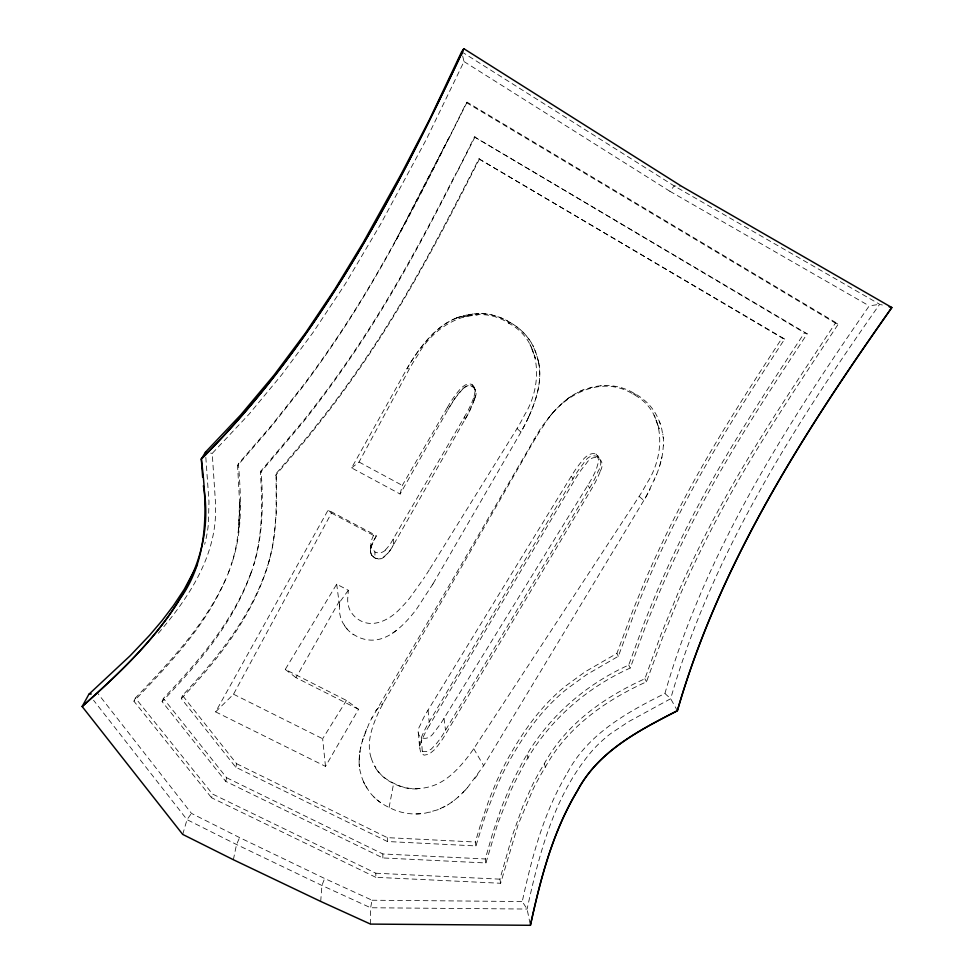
<?xml version="1.0" encoding="UTF-8"?>
<svg xmlns="http://www.w3.org/2000/svg" width="974" height="974" viewBox="0 0 974 974"><rect width="100%" height="100%" fill="white"/><g stroke="black" fill="none" stroke-linecap="round" stroke-linejoin="round"><path stroke-width="0.73" stroke-dasharray="4.87 3.65" d="M371.788 555.277L370.461 551.625L371.167 547.181A45.9 44.268 -6.1 0 1 373.456 541.313L376.475 535.724L328.128 510.059L215.619 711.872L325.486 766.368L358.554 709.316L346.44 700.44L285.248 669.442L336.687 584.205L348.339 590.293L347.694 598.998A27.662 25.921 4.4 0 0 349.8 609.821L350.871 611.623A23.388 21.903 4.7 0 0 358.7 619.695C372.92 628.961 390.136 619.513 400.351 608.458A138.113 130.674 14.9 0 0 409.628 598.194L424.786 576.973M448.71 138.077L395.14 241.722L448.953 137.967C415.423 203.846 382.039 270.066 341.058 331.72A1623.037 1273.675 54.2 0 1 302.731 386.008L271.807 425.102L238.435 463.734C240.347 488.875 242.015 514.345 237.814 539.352A183.83 171.546 26 0 1 232.043 562.68L231.155 565.115A185.011 172.568 25.9 0 0 236.95 541.654L238.886 525.96L239.981 500.502L238.52 532.705L239.543 501.537L237.571 465.584L271.149 426.722L302.257 387.384A1638.341 1283.489 54.2 0 0 340.839 332.755C389.076 259.705 427.756 180.981 466.461 102.635L467.057 102.185L838.31 324.062C792.459 393.374 745.56 462.321 707.757 536.491A998.399 795.539 -37.7 0 0 680.765 593.434L662.868 636.874L646.493 681.8C605.743 700.245 567.294 727.079 545.343 767.11A292.395 259.254 -23.8 0 0 533.241 788.891L518.168 824.552L500.624 883.26L375.818 877.318L375.83 873.215L212.539 794.041L135.398 698.017C169.817 661.833 205.307 624.821 225.931 578.641M474.813 398.159L469.48 411.223A115.894 114.749 36.2 0 1 465.182 419.149L393.533 544.783A53.132 51.452 5.2 0 1 388.407 552.733L381.942 558.479L378.582 559.003L374.917 558.017L374.941 551.71L371.131 547.765L370.875 542.445A44.293 41.992 1.5 0 1 373.566 535.396L376.475 535.724A51.086 49.248 -6.7 0 0 370.704 548.472L370.473 550.249M370.51 924.095L370.631 907.756L372.044 900.22L324.634 878.487L239.628 837.616L191.476 813.387L97.546 693.074M359.187 764.164A56.431 52.438 -6.7 0 0 359.272 765.454A54.617 50.745 -6.6 0 0 359.394 766.733A62.117 57.722 -7.1 0 1 359.272 765.454A64.613 60.047 -7.3 0 1 359.187 764.164L359.163 763.738A62.324 57.916 -7.1 0 1 359.114 761.169L360.063 750.869A87.258 81.037 -8.8 0 1 360.538 748.312L360.916 746.62A102.197 94.843 -9.8 0 1 362.218 741.567A117.611 109.051 -10.8 0 1 362.985 739.059L368.732 724.339A180.482 166.396 -14.2 0 1 370.631 720.346L540.034 429.412A189.394 178.826 -35.3 0 1 542.822 425.419L552.477 413.159A126.681 120.922 -35.9 0 1 555.764 409.53A107.408 102.854 -36.3 0 1 559.916 405.367L561.353 404.027A91.775 88.123 -36.9 0 1 563.556 402.079L566.588 399.584A78.37 75.412 -37.5 0 1 569.741 397.234L571.361 396.126A65.721 63.359 -38.3 0 1 574.684 394.032L582.829 390.038L591.936 387.25A64.966 62.653 -38.2 0 1 599.607 385.911L606.388 385.534A55.871 53.923 -39.3 0 1 611.222 385.765L613.133 385.984A54.909 52.998 -39.4 0 1 621.595 387.774L625.223 389.003A61.691 59.536 -38.5 0 1 634.622 393.581L635.766 394.202A62.141 59.938 -38.4 0 1 641.282 397.757L645.64 401.3A54.897 52.937 -39.3 0 1 653.067 409.652L654.114 411.198A56.784 54.775 -39.1 0 1 656.926 416.032L659.228 421.133A62.628 60.449 -38.5 0 1 660.202 423.751A69.3 66.938 -37.8 0 1 661.784 429.132L663.343 438.337A58.257 56.188 -38.8 0 1 663.489 443.974L662.758 452.399A82.34 79.722 -37.5 0 1 661.93 457.037L661.529 458.888A95.671 92.834 -36.8 0 1 660.847 461.639A96.657 93.821 -36.7 0 1 660.092 464.367L659.264 467.082A124.441 121.348 -35.4 0 1 657.085 473.315L647.564 493.879A232.847 231.264 -23.7 0 1 644.812 498.834L483.652 765.698L467.435 787.698A125.293 117.379 -3.2 0 1 465.048 790.328L462.577 792.873A100.797 94.186 -4.7 0 1 458.705 796.549L457.366 797.73A84.555 78.87 -5.6 0 1 454.614 800.007L451.011 802.686A67.206 62.543 -6.4 0 1 448.016 804.67L437.923 809.735L426.064 812.961A59.657 55.457 -6.7 0 1 422.46 813.509L420.646 813.704A54.994 51.074 -6.8 0 1 416.093 813.947A52.888 49.102 -6.8 0 1 411.527 813.838L409.713 813.68A52.304 48.554 -6.8 0 1 399.072 811.537L397.355 810.989A57.588 53.509 -6.9 0 1 391.524 808.639L389.113 807.458A60.12 55.908 -6.8 0 1 383.598 804.512L380.627 802.576A54.069 50.234 -6.6 0 1 377.79 800.458L373.87 796.939A51.671 47.982 -6.5 0 1 372.056 795.028L370.911 793.713A52.62 48.87 -6.5 0 1 369.304 791.667L364.763 784.314A60.084 55.847 -7 0 1 363.655 781.976A61.63 57.283 -7.1 0 0 364.763 784.314M370.449 550.834L370.619 552.696A7.329 7.074 -0.7 0 0 371.313 554.523L372.689 556.324M370.534 545.123L370.449 551.381M359.15 759.44L359.552 754.29M474.935 391.548L474.825 392.875A25.665 25.239 -2.8 0 1 473.486 398.049M663.428 445.849L663.464 444.911M320.702 901.425L321.919 885.463L324.634 878.487M359.783 752.573L360.063 750.869M389.113 807.458L393.606 783.486A43.331 40.372 -6.5 0 1 375.721 768.218M233.37 859.725L236.524 844.507L239.628 837.616M360.538 748.312L360.916 746.62M661.93 457.049L661.529 458.888M530.112 923.827L527.092 909.046L522.259 901.522C531.293 860.091 542.08 818.367 562.729 781.002A270.078 239.616 -24.1 0 1 567.428 772.784M235.781 767.244L236.621 763.713L182.503 695.46C217.628 657.876 251.146 616.566 267.278 566.953A219.783 205.197 26.3 0 0 273.268 542.859L276.701 509.755L276.19 473.534L307.833 436.279L327.739 411.089A1687.443 1321.328 54.3 0 0 365.287 359.065C408.617 295.572 444.083 227.259 478.904 158.859L784.679 339.049C744.27 400.813 704.202 463.027 671.573 529.357A1034.631 824.868 -37.8 0 0 645.981 584.875L634.415 613.048L618.332 656.293L586.397 674.775L566.211 689.495A185.023 167.905 -21.3 0 0 548.313 706.138C532.717 722.647 520.079 741.701 509.037 761.485A328.104 291.007 -23.9 0 0 497.154 785.324L485.551 814.897L475.933 845.919L387.396 841.524L235.781 767.244L181.334 698.626L182.503 695.46M225.749 781.367L226.638 777.739L163.376 698.407C198.988 660.969 233.93 620.56 251.584 571.19C234.344 621.984 198.44 663.343 162.086 701.609L225.749 781.367L382.867 857.948L485.916 862.964L497.726 823.602L510.413 791.485A320.263 283.641 -24 0 1 520.274 771.81C543.455 725.447 583.183 689.239 630.227 668.03L646.334 624.237L658.034 595.601A1028.252 818.343 -37.7 0 1 684.052 539.024C719.323 467.313 763.299 400.436 807.19 333.814L474.46 136.932C437.436 211.869 399.194 286.526 351.991 355.693A1698.851 1326.004 54.2 0 1 303.194 422.034L260.35 472.743C262.554 503.728 262.59 535.517 253.459 565.517M400.119 494.025L402.323 485.405L447.346 407.546L447.979 409.628L400.119 494.025L351.626 467.91L406.949 368.696A214.097 206.488 -34.6 0 1 415.788 354.646C426.381 339.5 439.335 324.659 456.976 317.816M375.818 877.318L211.565 797.767L212.539 794.041M268.982 561.316L269.64 558.93M500.624 883.26L499.918 879.157L512.555 834.998L522.721 806.569L532.328 785.263A290.727 258.013 -23.8 0 1 544.356 763.604C566.162 723.804 604.379 697.104 644.885 678.768L661.151 634.086L678.939 590.889A992.555 792.032 -37.7 0 1 705.736 534.276C743.296 460.544 789.865 391.998 835.412 323.1L838.31 324.062M474.886 397.891C479.573 389.661 469.517 380.737 462.979 388.76M485.916 862.964L485.271 858.971L492.856 832.636L501.61 807.044L509.633 787.856A318.437 282.29 -24 0 1 519.434 768.279C542.457 722.172 581.941 686.159 628.717 665.059L644.715 621.522L656.33 593.044A1022.225 814.727 -37.7 0 1 682.177 536.784C717.205 465.499 760.889 399.023 804.487 332.791L807.19 333.814M567.428 772.784C587.797 734.031 627.207 712.152 664.925 693.488C705.371 551.808 785.787 425.76 869.222 305.897L879.656 304.302L882.359 305.02M475.933 845.919L475.349 842.023L480.961 823.237L489.204 799.325L496.448 781.732A326.241 289.619 -24 0 1 508.258 758.028C519.239 738.353 531.792 719.396 547.303 702.972A183.964 167.065 -21.4 0 1 565.09 686.426L585.155 671.78L616.895 653.408L632.869 610.406L644.362 582.391A1028.605 821.228 -37.8 0 1 669.783 527.178C702.193 461.25 741.993 399.401 782.134 338.002L784.679 339.049M182.722 834.414L187.02 819.645L191.476 813.387M659.556 466.181L659.824 465.268M250.817 573.674C262.907 540.862 263.711 505.323 261.069 470.844L303.644 420.451A1682.841 1315.813 54.2 0 0 352.15 354.512C391.402 297.058 424.25 235.586 455.832 173.676M181.334 698.626C216.654 660.835 250.391 619.281 266.608 569.388A221.183 206.415 26.2 0 0 272.635 545.16C277.395 521.577 275.8 497.215 276.19 473.534M474.277 399.839C476.335 394.835 476.42 388.431 471.903 384.693L474.63 388.492M363.813 736.563L364.093 735.735M228.33 573.077L232.055 562.68M600.288 471.099C607.094 458.937 593.385 451.863 586.397 463.368A106.47 100.955 -34 0 0 574.234 480.766L429.485 725.253M364.994 733.264L366.614 729.185M260.35 472.743L261.069 470.844M656.403 475.081L656.744 474.204M162.086 701.609L163.376 698.407M229.243 570.594C209.86 621.911 171.047 662.162 133.925 701.219L211.565 797.767M654.211 480.316L654.589 479.452M529.272 415.63C536.698 398.768 542.579 379.763 538.354 361.269M462.674 55.993L464.001 61.557L426.308 139.465L380.554 224.276L345.295 283.921L313.287 332.171L281.936 374.515L249.027 414.218L212.235 453.397L215.607 504.301A213.623 197.722 27.6 0 1 215.595 510.985C215.51 558.005 187.446 599.497 157.873 633.77M133.925 701.219L135.398 698.017M528.468 417.396C535.81 401.191 541.739 383.281 539.133 365.274M528.797 416.689L528.395 417.566A223.983 220.1 47.4 0 1 520.956 432.103L433.028 583.803M237.571 465.584L238.435 463.734M467.057 102.185L449.197 137.87M475.105 136.713L456.356 173.701M479.585 158.786C444.534 227.612 408.837 296.364 365.226 360.27A1703.368 1331.495 54.3 0 1 327.434 412.611L307.394 437.959L275.557 475.434M371.411 718.751L372.214 717.168M649.329 490.543L650.182 488.851M215.619 711.872L233.529 694.219L331.464 513.042L328.128 510.059M351.626 467.91L359.041 462.041L409.494 368.696A210.554 201.155 -23.6 0 1 417.809 355.108C434.66 323.806 476.128 301.404 509.049 323.392C542.591 341.18 542.518 386.13 524.548 414.961A220.489 214.986 40.6 0 1 517.06 428.536L429.558 569.413M358.554 709.316L296.011 677.661L339.001 601.822L336.687 584.205M429.51 725.253A101.868 94.271 -13.4 0 0 420.926 742.724C418.102 754.899 419.745 739.156 421.425 737.428A98.24 91.008 -13.2 0 1 424.993 729.441L425.614 728.211A108.638 100.517 -13.8 0 1 429.181 721.965L573.406 478.124A113.069 107.128 -34.1 0 1 576.851 472.536L577.679 471.294A102.903 97.668 -34 0 1 583.389 463.6C591.242 448.917 607.058 457.159 598.097 471.355A104.474 102.428 -29.5 0 1 594.14 480.012L593.458 481.326A115.748 113.702 -28.6 0 1 589.611 488.047L445.13 730.95A111.194 104.717 -0.9 0 1 441.928 736.113L441.161 737.257A100.931 94.989 -1.7 0 1 435.828 744.343L431.068 749.298L426.454 751.648L422.387 751.356L419.709 747.691L420.719 752.829L424.067 755.167L429.181 754.18L434.574 749.627A104.498 98.313 -1.5 0 0 445.897 733.592L590.926 490.007A108.418 106.324 -29.1 0 0 600.313 471.112M433.101 583.669L416.641 608.969A160.552 154.635 12.6 0 1 408.91 618.478L405.574 622.082M371.094 757.735C366.297 742.87 371.983 727.006 378.058 713.394A194.496 174.59 -8.7 0 1 383.452 702.79L535.213 438.629A208.302 193.217 -26.7 0 1 543.723 425.48C561.085 395.651 601.092 373.517 633.514 394.385C666.679 411.539 665.108 455.881 646.821 483.287A213.842 210.238 -6 0 1 639.127 496.448L473.729 748.714A202.275 186.472 8.7 0 1 466.716 758.332C456.903 770.58 444.984 782.852 429.291 786.846A52.243 47.446 -0.4 0 1 419.818 788.514L417.164 788.721A43.453 39.386 -0.5 0 1 393.642 783.193A43.465 39.41 -0.3 0 1 375.721 768.157M432.797 584.205L432.419 584.863M385.254 550.079A49.735 47.312 10.2 0 0 393.192 538.999L464.403 416.994L465.182 419.161M597.366 455.369L598.767 460.909L596.392 469.054A104.035 101.113 -13.9 0 1 592.375 477.503L591.681 478.782A115.273 112.241 -12.3 0 1 587.785 485.332L443.645 718.934A109.283 100.639 5 0 1 440.504 723.828L439.359 725.447A98.885 91.008 4.3 0 1 434.501 731.62C427.513 744.221 412.404 737.452 420.415 724.826A96.645 87.441 -6.3 0 1 423.921 717.229L424.542 716.073A106.897 96.596 -6.8 0 1 428.036 710.131L571.726 475.507A112.862 105.545 -24.6 0 1 575.196 470.052L576.45 468.238A102.404 95.963 -24.4 0 1 581.795 461.335C585.216 456.002 594.737 449.16 598.949 457.403M325.486 766.368L322.65 738.742L346.44 700.44M429.254 569.887L425.078 576.511M477.796 774.5L475.738 777.362M348.339 590.293L339.683 602.176L339.524 611.806A36.294 34.674 -1.9 0 0 339.987 614.777L340.243 615.958A32.556 31.095 -1.6 0 0 341.521 619.988L342.373 621.923A32.58 31.119 -1.6 0 0 343.067 623.263L347.255 629.241A31.192 29.792 -1.5 0 0 348.96 630.994A30.864 29.463 -1.5 0 0 349.629 631.627A31.034 29.634 -1.5 0 0 352.783 634.098L357.628 636.838A39.691 37.949 -1.7 0 0 358.481 637.215L359.053 637.459A37.511 35.855 -1.7 0 0 360.794 638.128L363.472 638.981A32.532 31.071 -1.6 0 0 365.591 639.492L366.821 639.711A30.632 29.244 -1.6 0 0 368.379 639.93L370.242 640.088A29.537 28.197 -1.6 0 0 374.625 640.028L376.488 639.808A30.949 29.549 -1.6 0 0 378.338 639.48A32.02 30.584 -1.5 0 0 380.164 639.041A33.737 32.227 -1.5 0 0 381.966 638.506A42.819 40.957 -0.8 0 0 392.473 633.234L396.491 630.361A89.742 86.236 3.7 0 0 405.537 622.057M474.679 778.786L475.215 778.08M548.094 418.406L549.324 416.884M464.001 61.557L669.869 191.269L674.215 185.937L680.156 186.253M550.566 415.387L551.832 413.889M375.574 710.898L383.439 702.79M463.819 791.606L462.577 792.873M559.916 405.367L561.353 404.027M462.772 388.943L455.162 398.11L447.979 409.628A107.237 104.303 -31.7 0 1 459.947 391.852C462.918 388.285 467.654 384.182 472.597 386.24M458.036 797.146L458.705 796.549M563.556 402.079L565.054 400.813M453.908 800.555L454.614 800.007M396.491 630.361L392.498 633.283M451.753 802.174L452.472 801.639M571.361 396.126L569.741 397.234A76.142 73.294 -37.6 0 0 566.588 399.584M447.249 805.145L448.016 804.67M510.327 322.625C507.332 324.78 508.245 320.811 510.327 322.625A58.063 57.429 -44.3 0 1 533.484 346.841A66.037 65.392 -41.9 0 1 537.478 357.884L538.598 362.389M444.107 806.922L444.911 806.496M577.253 392.595L578.13 392.157M442.5 807.75L443.304 807.349M579.895 391.292L581.685 390.501M440.029 808.883L440.857 808.517M455.82 318.267C438.799 325.328 426.222 339.719 415.91 354.499A213.744 206.159 -34.6 0 0 406.962 368.696L409.494 368.696M533.764 439.225L535.213 438.629M456.027 318.194L456.745 317.901M582.598 390.136L583.28 389.868M438.349 809.577L437.716 809.82M456.94 317.828L462.906 315.941M457.22 317.731L458.864 317.159M459.034 317.098L474.143 313.872M632.881 394.044L634.634 393.569M463.149 315.868L467.337 314.882M634.013 394.665L635.766 394.202M590.037 387.725L591.936 387.25M429.644 812.219L430.532 812.012M466.887 316.112L463.149 316.879L478.453 314.675L474.557 314.931M468.311 314.699L471.221 314.212M472.159 314.091L473.145 313.969M419.818 788.502L417.164 788.672M600.581 385.814L601.542 385.728M474.131 313.872C486.002 312.654 498.164 315.479 508.416 321.542C503.144 317.95 489.447 313.165 480.072 313.604M476.103 313.713L478.088 313.628M372.044 900.22L522.259 901.522M226.638 777.739L382.831 853.954L485.271 858.971M375.83 873.215L499.918 879.157M236.621 763.713L387.323 837.64L475.349 842.023M212.235 453.397L210.64 453.105M372.835 556.471L375.635 558.333L379.117 559.027A7.427 7.171 -0.9 0 0 381.711 558.565L385.314 556.178A49.735 48.152 4.7 0 0 393.447 544.746M233.529 694.219L322.65 738.742M339.001 601.822L339.683 602.176L339.342 609.407M331.464 513.042L373.553 535.383M359.041 462.041L402.323 485.405M669.869 191.269L869.222 305.897M478.904 158.859L782.134 338.002M474.46 136.932L804.487 332.791M466.461 102.635L835.412 323.1M461.652 51.756L674.215 185.937L879.656 304.302C794.017 426.113 711.909 554.279 670.672 698.723L628.729 721.6L610.722 733.58A126.693 114.798 -21.4 0 0 593.994 748.726C554.669 793.153 539.511 852.457 527.092 909.046L370.631 907.756L321.919 885.463L236.524 844.507L187.02 819.645L93.553 700.257M353.818 634.768L352.783 634.098M374.917 558.017L371.91 555.436M422.29 751.295L421.34 738.146M285.248 669.442L296.011 677.661M639.139 496.448L643.875 500.466M664.925 693.488L670.672 698.723L677.368 710.728M517.072 428.548L520.968 432.103A223.582 219.722 47.4 0 0 528.48 417.408M375.124 798.144L373.87 796.939M347.255 629.241L345.344 626.866A33.7 32.191 -1.7 0 1 344.65 625.868L344.309 625.357M595.991 454.042L597.561 456.063M587.785 485.332L589.611 488.047M571.3 476.201L572.992 478.855M366.869 788.076L365.981 786.59M473.729 748.714L483.652 765.698M374.625 765.929L375.891 768.072L374.625 765.929A52.17 47.349 -0.8 0 1 371.118 757.735M365.153 785.081L365.567 785.835M644.885 678.768L646.493 681.8M628.717 665.059L630.227 668.03M616.895 653.408L618.332 656.293M531.634 348.035L530.063 344.65L535.59 358.688L533.058 351.517M655.526 418.491L654.09 415.228L659.203 428.84L656.829 421.852M363.655 781.976A64.734 60.169 -7.3 0 1 361.78 777.167L359.966 770.556A51.342 47.702 -6.4 0 1 359.394 766.733M544.356 763.616L545.343 767.11M527.202 754.838L528.091 758.296M538.293 361.037L537.709 358.688A66.524 65.891 -41.7 0 0 533.35 346.902M538.659 362.632L538.853 363.643M538.89 363.826L539.024 364.556M662.795 433.929L662.941 434.854M444.022 718.301L445.508 730.293M428.036 710.131L429.181 721.965M663.257 437.411L663.343 438.337M418.467 732.85L419.441 745.865M205.831 457.378L208.984 501.78L208.375 524.097A141.571 132.318 25.7 0 1 204.662 544.369M393.265 539.036L393.533 544.783M387.323 837.64L387.396 841.524M382.831 853.954L382.867 857.948M509.146 321.98A59.39 58.757 -43.7 0 1 533.618 346.756M474.301 399.839A110.074 109.076 34.7 0 1 465.158 419.137M659.228 421.133A64.272 62.044 -38.3 0 1 660.202 423.751M660.847 461.639A102.745 99.823 -36.5 0 1 660.092 464.367M647.564 493.879A224.519 222.693 -26.1 0 1 644.812 498.834M552.477 413.159A121.92 116.466 -36 0 1 555.764 409.53M380.627 802.576A53.789 49.966 -6.6 0 1 377.79 800.458M359.163 763.738A60.169 55.908 -7 0 1 359.114 761.169M362.218 741.567A114.676 106.349 -10.6 0 1 363.253 738.219M467.435 787.698A119.108 111.511 -3.6 0 1 465.048 790.328M420.646 813.704A54.507 50.624 -6.8 0 1 416.093 813.947M385.387 550.213A9.253 8.778 5.7 0 1 374.783 552.014M447.37 407.558A106.909 103.013 -18.5 0 1 459.302 390.136A27.089 26.505 -11.6 0 1 462.492 386.946L463.953 385.874A8.559 8.413 -9.7 0 1 471.988 384.401M472.086 384.487A8.413 8.267 -8.8 0 1 474.837 391.536M473.547 398.074A109.794 107.651 26.1 0 1 464.379 416.982M417.164 788.903A43.319 40.336 -6.7 0 1 393.63 783.449M474.228 387.53L475.008 390.209L474.228 387.53"/><path stroke-width="1.46" d="M530.416 925.3C540.546 878.925 552.538 832.003 577.29 790.985C598.097 751.112 639.188 730.415 677.368 710.728C719.823 563.021 804.061 432.054 891.843 307.541L681.642 186.326L463.855 48.7L461.652 51.756L429.644 119.364L401.337 173.847L363.314 242.392L335.226 288.633L305.532 332.913L274.096 375.051L240.785 414.851L205.49 452.143L201.338 458.985C207.218 506.529 209.447 558.431 179.679 599.302C154.184 640.807 118.183 674.3 82.157 706.527L182.722 834.414L233.37 859.725L320.702 901.425L370.51 924.095L530.416 925.3C540.533 878.913 552.66 832.064 577.29 790.985C598.292 751.271 639.127 730.366 677.368 710.728C719.92 563.082 804.049 432.042 891.843 307.541L889.128 306.822M197.442 564.494L184.232 589.355L173.591 605.414L162.049 620.621L149.752 635.109L130.199 655.709L88.877 694.279L82.157 706.527C145.211 650.096 220.234 579.274 203.371 485.807M201.338 458.985C317.597 343.213 394.994 195.896 463.855 48.7C395.006 195.896 317.475 343.152 201.338 458.985L202.653 477.272M91.288 693.951L88.877 694.279M207.133 452.46L205.49 452.143L205.66 454.761M461.652 51.756L462.163 53.874"/></g></svg>
